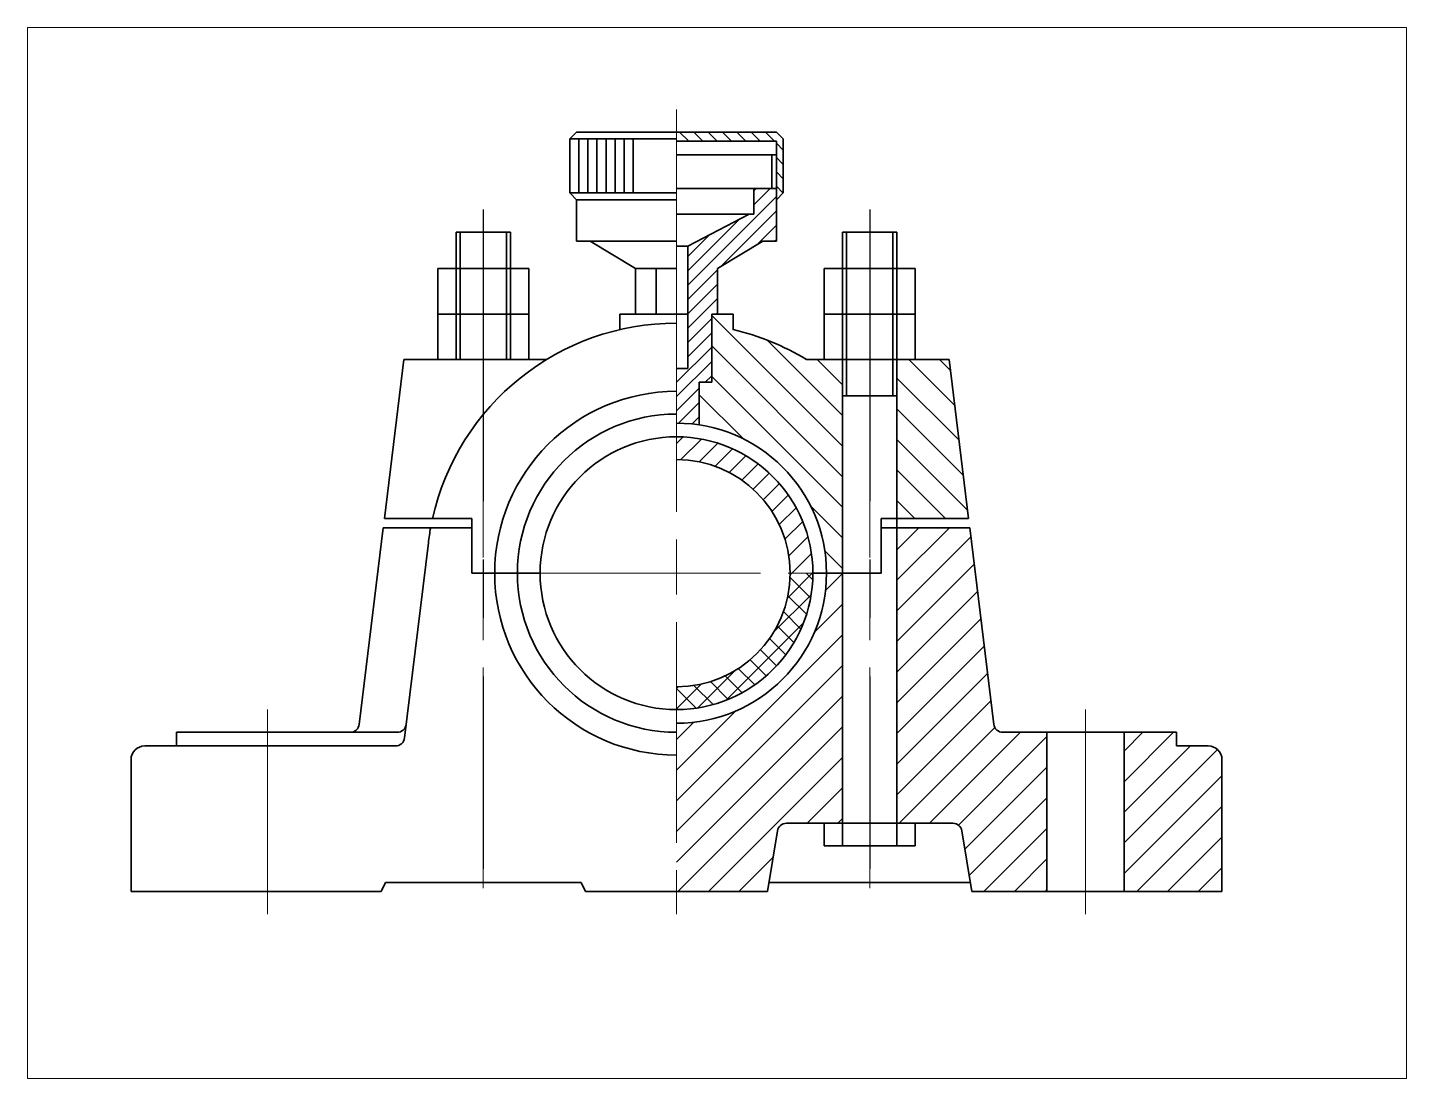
# Paper-space layout '布局2' of a CAD drawing. Header units: millimetres. Extents: x 27 to 240, y 20 to 183.
# The model-space entities are those that its viewports show. They can reach past a viewport. Long polylines and large blocks are cut down to what shows.
import ezdxf

# ---------------------------------------------------------------- set-up
doc = ezdxf.new("R2010")
doc.units = ezdxf.units.MM
doc.linetypes.add('ACAD_ISO08W100', pattern=[36, 24, -3, 6, -3])
doc.linetypes.add('CENTER', pattern=[50.8, 31.75, -6.35, 6.35, -6.35])
for name, color, linetype, lineweight in [('中心线层', 1, 'CENTER', 25), ('剖面线', 142, 'Continuous', 13), ('点划线', 1, 'ACAD_ISO08W100', 13), ('轮廓线', 7, 'Continuous', 35)]:
    doc.layers.add(name, color=color, linetype=linetype, lineweight=lineweight)

msp = doc.modelspace()

# ---------------------------------------------------------------- hatches: boundary and pattern name
at = {"layer": '剖面线'}
h = msp.add_hatch(dxfattribs=at)
h.set_pattern_fill('ANSI31', color=256, scale=0.7, angle=90, style=0)
h.paths.add_polyline_path([(311.6, 281.76), (289.6, 281.76), (289.6, 279.76), (311.6, 279.76), (311.6, 266.88), (313.1, 268.38), (313.1, 280.26)])
h = msp.add_hatch(dxfattribs=at)
h.set_pattern_fill('ANSI31', color=256, scale=0.7, style=0)
h.paths.add_polyline_path([(308.6, 257.76), (311.6, 257.76), (311.6, 269.38), (310.6, 269.38), (306.6, 269.38), (306.6, 263.76), (305.6, 263.76), (292.1, 256.7), (292.1, 229.76), (289.6, 229.76), (289.6, 217.76, -0.038044), (294.6, 217.37), (294.6, 226.76), (297.35, 226.76), (297.35, 241.76), (298.6, 241.76), (298.6, 251.76)])
h = msp.add_hatch(dxfattribs=at)
h.set_pattern_fill('ANSI31', color=256, scale=1.5, angle=90, style=0)
h.paths.add_polyline_path([(326.1, 231.76), (322.1, 231.76), (318.17, 231.76, 0.079377), (302.1, 238.32), (302.1, 241.76), (297.35, 241.76), (297.35, 226.76), (294.6, 226.76), (294.6, 217.37, -0.370334), (322.6, 184.76), (326.1, 184.76)])
h = msp.add_hatch(dxfattribs=at)
h.set_pattern_fill('ANSI31', color=256, scale=1.5, angle=90, style=0)
h.paths.add_polyline_path([(349.6, 231.76), (338.1, 231.76), (338.1, 196.76), (353.87, 196.76)])
h = msp.add_hatch(dxfattribs=at)
h.set_pattern_fill('ANSI31', color=256, style=0)
h.paths.add_polyline_path([(289.6, 214.76), (289.6, 209.76, -1), (289.6, 159.76), (289.6, 154.76, 0.414214), (319.6, 184.76, 0.414214)])
h = msp.add_hatch(dxfattribs=at)
h.set_pattern_fill('ANSI31', color=256, scale=1.5, style=0)
h.paths.add_polyline_path([(326.1, 184.76), (322.6, 184.76, -0.414214), (289.6, 151.76), (289.6, 114.76), (309.6, 114.76), (311.83, 128.08, -0.366629), (313.8, 129.76), (326.1, 129.76)])
h.paths.add_polyline_path([(354.12, 194.76), (338.1, 194.76), (338.1, 129.76), (350.41, 129.76, -0.366629), (352.38, 128.08), (354.6, 114.76), (371.1, 114.76), (371.1, 149.76), (361.38, 149.76, -0.379101), (359.39, 151.51)])
h.paths.add_polyline_path([(409.6, 143.76, 0.414214), (406.6, 146.76), (399.6, 146.76), (399.6, 149.76), (388.1, 149.76), (388.1, 114.76), (409.6, 114.76)])
h = msp.add_hatch(dxfattribs=at)
h.set_pattern_fill('ANSI31', color=256, angle=90, style=0)
h.paths.add_polyline_path([(319.6, 184.76), (314.6, 184.76, -0.414214), (289.6, 159.76), (289.6, 154.76, 0.414214)])

# ---------------------------------------------------------------- linework, layer by layer
at = {"layer": '中心线层'}
for p, q in [((247.1, 264.76), (247.1, 119.76)), ((332.1, 264.76), (332.1, 119.76))]:
    msp.add_line(p, q, dxfattribs=at)
at = {"layer": '点划线'}
for p, q in [((289.6, 286.73), (289.6, 225.28)), ((289.6, 246.76), (289.6, 109.76)), ((247.1, 236.76), (247.1, 109.76)), ((332.1, 236.76), (332.1, 109.76)), ((259.6, 184.76), (319.6, 184.76)), ((199.6, 154.76), (199.6, 109.76)), ((379.6, 154.76), (379.6, 109.76))]:
    msp.add_line(p, q, dxfattribs=at)
at = {"layer": '轮廓线'}
for p, q in [((266.1, 280.26), (267.6, 281.76)), ((266.1, 280.26), (289.6, 280.26)), ((266.1, 280.26), (266.1, 268.38)), ((267.6, 281.76), (311.6, 281.76)), ((268.1, 280.26), (268.1, 268.38)), ((270.1, 280.26), (270.1, 268.38)), ((272.1, 280.26), (272.1, 268.38)), ((274.1, 280.26), (274.1, 268.38)), ((276.1, 280.26), (276.1, 268.38)), ((278.1, 280.26), (278.1, 268.38)), ((280.1, 280.26), (280.1, 268.38)), ((289.6, 279.76), (311.6, 279.76)), ((311.6, 281.76), (313.1, 280.26)), ((311.6, 279.76), (311.6, 257.76)), ((313.1, 280.26), (313.1, 268.38)), ((289.6, 276.76), (310.6, 276.76)), ((310.6, 269.38), (310.6, 276.76)), ((310.6, 276.76), (311.6, 276.76)), ((266.1, 268.38), (289.6, 268.38)), ((266.1, 268.38), (267.6, 266.88)), ((289.6, 269.38), (310.6, 269.38)), ((306.6, 263.76), (306.6, 269.38)), ((310.6, 269.38), (311.6, 269.38)), ((311.6, 266.88), (313.1, 268.38)), ((267.6, 266.88), (289.6, 266.88)), ((267.6, 266.88), (267.6, 257.76)), ((289.6, 263.76), (306.6, 263.76)), ((292.1, 256.7), (305.6, 263.76)), ((241.1, 259.76), (241.1, 231.76)), ((241.1, 259.76), (253.1, 259.76)), ((242, 259.76), (242, 231.76)), ((252.2, 259.76), (252.2, 231.76)), ((253.1, 259.76), (253.1, 231.76)), ((326.1, 259.76), (326.1, 129.76)), ((326.1, 259.76), (338.1, 259.76)), ((327, 259.76), (327, 231.76)), ((337.2, 259.76), (337.2, 231.76)), ((338.1, 259.76), (338.1, 129.76)), ((267.6, 257.76), (289.6, 257.76)), ((270.6, 257.76), (280.6, 251.76)), ((289.6, 256.7), (292.1, 256.7)), ((292.1, 256.7), (292.1, 229.76)), ((298.6, 251.76), (308.6, 257.76)), ((311.6, 257.76), (308.6, 257.76)), ((237.1, 251.76), (237.1, 231.76)), ((257.1, 251.76), (237.1, 251.76)), ((257.1, 251.76), (257.1, 231.76)), ((280.6, 251.76), (289.6, 251.76)), ((280.6, 251.76), (280.6, 241.76)), ((285.1, 241.76), (285.1, 251.76)), ((298.6, 251.76), (298.6, 241.76)), ((322.1, 251.76), (322.1, 231.76)), ((342.1, 251.76), (322.1, 251.76)), ((342.1, 251.76), (342.1, 231.76)), ((257.1, 241.76), (237.1, 241.76)), ((277.1, 241.76), (277.1, 238.32)), ((292.1, 241.76), (277.1, 241.76)), ((280.6, 241.76), (289.6, 241.76)), ((297.35, 241.76), (297.35, 226.76)), ((302.1, 241.76), (297.35, 241.76)), ((297.35, 241.76), (298.6, 241.76)), ((302.1, 241.76), (302.1, 238.32)), ((342.1, 241.76), (322.1, 241.76)), ((225.34, 196.76), (229.6, 231.76)), ((261.04, 231.76), (229.6, 231.76)), ((257.1, 231.76), (237.1, 231.76)), ((349.6, 231.76), (318.17, 231.76)), ((342.1, 231.76), (322.1, 231.76)), ((327, 231.76), (327, 223.76)), ((337.2, 231.76), (337.2, 223.76)), ((349.6, 231.76), (353.87, 196.76)), ((289.6, 229.76), (292.1, 229.76)), ((294.6, 226.76), (294.6, 217.37)), ((297.35, 226.76), (294.6, 226.76)), ((326.1, 223.76), (338.1, 223.76)), ((219.82, 151.51), (225.09, 194.76)), ((244.6, 194.76), (225.09, 194.76)), ((244.6, 196.76), (225.34, 196.76)), ((244.6, 184.76), (244.6, 196.76)), ((353.87, 196.76), (334.6, 196.76)), ((334.6, 184.76), (334.6, 196.76)), ((354.12, 194.76), (334.6, 194.76)), ((354.12, 194.76), (359.39, 151.51)), ((229.78, 148.52), (235.01, 191.41)), ((259.6, 184.76), (244.6, 184.76)), ((319.6, 184.76), (334.6, 184.76)), ((228.16, 149.76), (179.6, 149.76)), ((179.6, 149.76), (179.6, 146.76)), ((399.6, 149.76), (361.38, 149.76)), ((371.1, 149.76), (371.1, 114.76)), ((388.1, 149.76), (388.1, 114.76)), ((399.6, 149.76), (399.6, 146.76)), ((227.79, 146.76), (172.6, 146.76)), ((406.6, 146.76), (399.6, 146.76)), ((169.6, 143.76), (169.6, 114.76)), ((409.6, 143.76), (409.6, 114.76)), ((309.6, 114.76), (311.83, 128.08)), ((313.8, 129.76), (350.41, 129.76)), ((322.1, 129.76), (322.1, 124.76)), ((326.1, 129.76), (326.1, 124.76)), ((338.1, 129.76), (338.1, 124.76)), ((342.1, 129.76), (342.1, 124.76)), ((354.6, 114.76), (352.38, 128.08)), ((322.1, 124.76), (342.1, 124.76)), ((224.6, 114.76), (225.6, 116.76)), ((268.6, 116.76), (225.6, 116.76)), ((269.6, 114.76), (268.6, 116.76)), ((354.27, 116.76), (309.94, 116.76)), ((224.6, 114.76), (169.6, 114.76)), ((309.6, 114.76), (269.6, 114.76)), ((354.6, 114.76), (409.6, 114.76))]:
    msp.add_line(p, q, dxfattribs=at)
msp.add_circle((289.6, 184.76), 30, dxfattribs=at)
for centre, radius, start, end in [((289.6, 184.76), 55, 90, 167.3977), ((289.6, 184.76), 55, 58.7096, 76.8634), ((289.6, 184.76), 40, 90, 270), ((289.6, 184.76), 35, 90, 270), ((289.6, 184.76), 33, 270, 90), ((289.6, 184.76), 25, 270, 90), ((289.6, 184.76), 55, 169.5243, 173.047), ((217.83, 151.76), 2, 270, 353.047), ((228.16, 151.76), 2, 270, 353.047), ((361.38, 151.76), 2, 186.953, 270), ((172.6, 143.76), 3, 90, 180), ((227.79, 148.76), 2, 270, 353.047), ((406.6, 143.76), 3, 360, 90), ((313.8, 127.76), 2, 90, 170.5377), ((350.41, 127.76), 2, 9.4623, 90)]:
    msp.add_arc(centre, radius, start, end, dxfattribs=at)

psp = doc.layouts.new('布局2')

# ---------------------------------------------------------------- viewports
at = {"layer": '轮廓线'}
psp.add_viewport(center=(133.35, 101.6), size=(213.36, 162.56), view_center_point=(298.51, 189.2), view_height=231.1215, dxfattribs=at)

doc.saveas('drawing.dxf')
